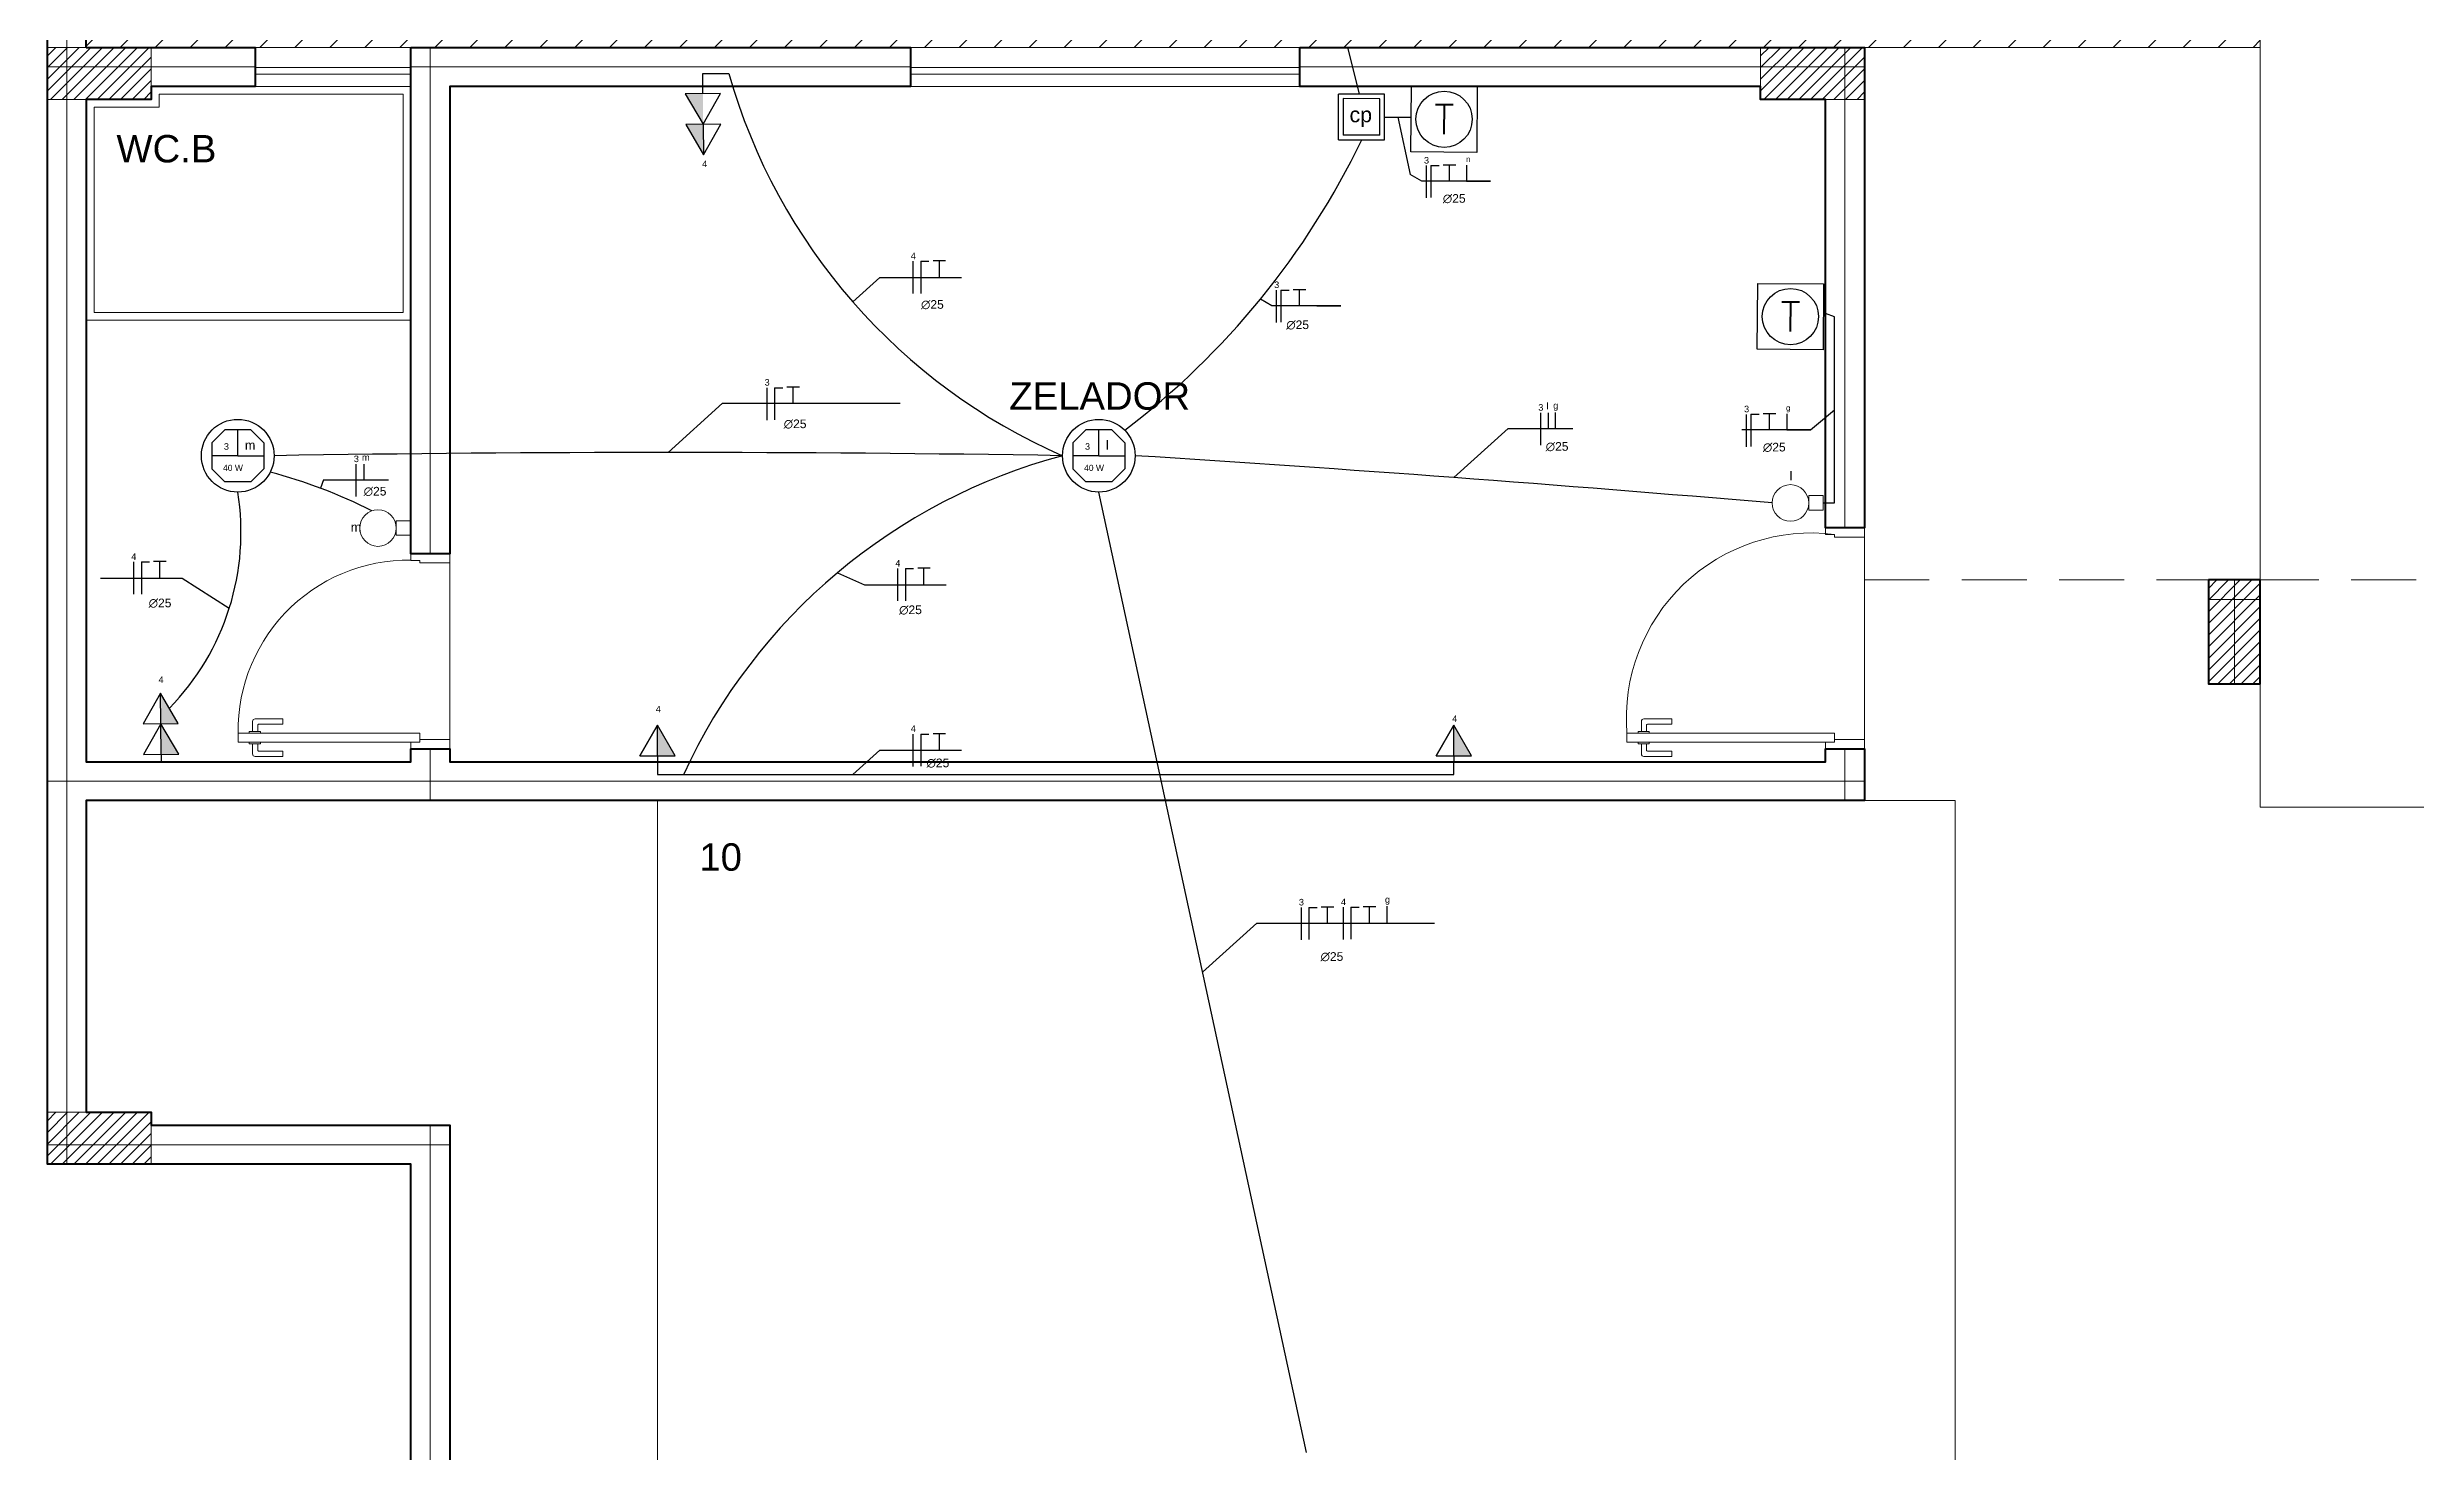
# Model space of a CAD drawing. Header units: millimetres. Extents: x 2991 to 3503, y 2795 to 2987.
# Drawn here: x 3018.28 to 3027.41, y 2825.09 to 2830.5 of the extents above; entities that cross this region are included whole.
import ezdxf
from ezdxf.enums import TextEntityAlignment as Align

# ---------------------------------------------------------------- set-up
doc = ezdxf.new("R2010")
doc.units = ezdxf.units.MM
doc.linetypes.add('HIDDEN', pattern=[0.375, 0.25, -0.125])
for name, color, linetype in [('CISM_59_ELET_CAIXA DE PASSAGEM_INSTALAR', 10, 'Continuous'), ('CISM_78_CX_ENT_PRINC', 10, 'Continuous'), ('ESCO_37_TOMADAS', 3, 'Continuous'), ('fia', 1, 'Continuous'), ('ILUMINAÇÃO', 3, 'Continuous'), ('Pranchas', 3, 'Continuous'), ('PTF', 1, 'Continuous'), ('PTO', 1, 'Continuous'), ('TET', 172, 'Continuous'), ('TEXTO', 7, 'Continuous')]:
    doc.layers.add(name, color=color, linetype=linetype)
for name, color, linetype, lineweight in [('Eixo', 1, 'Continuous', 9), ('ESQ_INTER', 250, 'Continuous', 9), ('ESQUADRIAS', 250, 'Continuous', 9), ('PILAR', 7, 'Continuous', 5), ('Plarga', 7, 'Continuous', 40)]:
    doc.layers.add(name, color=color, linetype=linetype, lineweight=lineweight)
doc.styles.add('arial', font='')
doc.styles.add('romans', font='romans')
doc.styles.add('ST', font='ROMANS.SHX', dxfattribs={"height": 0.15})
doc.styles.get("Standard").update_dxf_attribs({"font": ''})
doc.styles.get('arial').set_extended_font_data('Arial')
doc.styles.get('Standard').set_extended_font_data('Arial')

# ---------------------------------------------------------------- blocks, each defined once
blk = doc.blocks.new('INTERRUP SIMP 1 TC')
at = {"lineweight": 5}
for p, q in [((-5, 2.5), (-5, -2.5)), ((0, 2.5), (-5, 2.5)), ((0, 2.5), (0, -2.5)), ((0, -2.5), (-5, -2.5)), ((0, 0), (0, 0))]:
    blk.add_line(p, q, dxfattribs=at)
at = {"lineweight": 5, "ltscale": 0.5}
blk.add_circle((6.33, 0.04), 6.33, dxfattribs=at)
blk = doc.blocks.new('iv')
at = {"color": 3}
for p, q in [((-0.2, 0.1), (-0.1, 0.2)), ((-0.1, 0.2), (0.1, 0.2)), ((0.1, 0.2), (0.2, 0.1)), ((-0.2, 0.1), (-0.2, -0.1)), ((0.2, 0.1), (0.2, -0.1)), ((-0.1, -0.2), (-0.2, -0.1)), ((0.2, -0.1), (0.1, -0.2)), ((-0.1, -0.2), (0.1, -0.2))]:
    blk.add_line(p, q, dxfattribs=at)
at = {"color": 1}
blk.add_circle((0, 0), 0.28, dxfattribs=at)
at = {"color": 1, "style": 'ST', "flags": 4}
blk.add_attdef('N%%D', text='', height=0.15, dxfattribs=at).set_placement((0.003, -0.074), align=Align.CENTER)
blk = doc.blocks.new('TPIS')
at = {"color": 4}
for p, q in [((-0.2, -0.2), (-0.2, 0.2)), ((-0.2, 0.2), (0.2, 0.2)), ((0.2, 0.2), (0.2, -0.2)), ((0.2, -0.2), (-0.2, -0.2))]:
    blk.add_line(p, q, dxfattribs=at)
at = {"color": 3}
blk.add_circle((0, 0), 0.171, dxfattribs=at)
at = {"color": 3, "style": 'romans'}
blk.add_attdef('1', text='', height=0.18, dxfattribs=at).set_placement((0, 0), align=Align.MIDDLE)

msp = doc.modelspace()

# ---------------------------------------------------------------- hatches: boundary and pattern name
at = {"lineweight": 5}
h = msp.add_hatch(dxfattribs=at)
h.set_pattern_fill('LINE,_O', color=86, scale=0.03, angle=45)
h.set_pattern_definition([(45, (1104.33265, 1874.42088), (-0.067351921, 0.067351921), [])])
h.paths.add_polyline_path([(3025.2843, 2830.5043), (3026.8093, 2830.5043), (3026.8093, 2832.9793), (3018.4343, 2832.9793), (3018.4343, 2830.5043), (3021.6093, 2830.5043), (3023.1093, 2830.5043)])
h.paths.add_polyline_path([(3023.8247, 2831.7508), (3023.8263, 2831.7547), (3023.8257, 2831.7551)], flags=16)
h.paths.add_polyline_path([(3024.7415, 2832.2768), (3024.744, 2832.2827), (3024.7431, 2832.2833)], flags=16)
h.paths.add_polyline_path([(3025.1471, 2831.2722), (3025.1487, 2831.2762), (3025.1481, 2831.2766)], flags=16)
h.paths.add_polyline_path([(3021.0387, 2832.4547), (3021.0804, 2832.4216), (3021.0854, 2832.4238)], flags=16)
h.paths.add_polyline_path([(3020.3281, 2831.2411), (3020.3698, 2831.2081), (3020.3748, 2831.2102)], flags=16)
h.paths.add_polyline_path([(3019.9772, 2832.2382), (3019.9719, 2832.2417), (3019.9711, 2832.2409)], flags=16)
h.paths.add_polyline_path([(3021.9959, 2831.5361), (3022.5986, 2831.5361), (3022.5986, 2831.6972), (3021.9959, 2831.6972)], flags=24)
at = {"layer": 'PILAR'}
h = msp.add_hatch(dxfattribs=at)
h.set_pattern_fill('ANSI31,_O', color=256, scale=0.01)
h.set_pattern_definition([(45, (1154.721275, 1878.090086), (-0.0224506403, 0.0224506403), [])])
h.paths.add_polyline_path([(3018.6843, 2830.5043), (3018.6843, 2830.3043), (3018.2843, 2830.3043), (3018.2843, 2830.5043)])
h = msp.add_hatch(dxfattribs=at)
h.set_pattern_fill('ANSI31,_O', color=256, scale=0.01)
h.set_pattern_definition([(45, (1161.321275, 1878.090086), (-0.0224506403, 0.0224506403), [])])
h.paths.add_polyline_path([(3025.2843, 2830.5043), (3025.2843, 2830.3043), (3024.8843, 2830.3043), (3024.8843, 2830.5043)])
h = msp.add_hatch(dxfattribs=at)
h.set_pattern_fill('ANSI31,_O', color=256, scale=0.01, angle=-90)
h.set_pattern_definition([(225, (3979.023443, 4692.017254), (-0.0224506403, 0.0224506403), [])])
h.paths.add_polyline_path([(3026.6093, 2828.0543), (3026.8093, 2828.0543), (3026.8093, 2828.4543), (3026.6093, 2828.4543)])
h = msp.add_hatch(dxfattribs=at)
h.set_pattern_fill('ANSI31,_O', color=256, scale=0.01)
h.set_pattern_definition([(45, (1154.721275, 1873.990086), (-0.0224506403, 0.0224506403), [])])
h.paths.add_polyline_path([(3018.6843, 2826.4043), (3018.6843, 2826.2043), (3018.2843, 2826.2043), (3018.2843, 2826.4043)])

# ---------------------------------------------------------------- linework, layer by layer
at = {"color": 3}
for p, q in [((3020.8096, 2830.3258), (3020.8093, 2830.3543)), ((3020.8112, 2830.2077), (3020.8124, 2830.0901)), ((3018.7208, 2827.9008), (3018.7196, 2828.0184)), ((3018.7224, 2827.7828), (3018.7212, 2827.9004)), ((3020.5664, 2827.7769), (3020.6343, 2827.8945)), ((3020.6343, 2827.8945), (3020.5664, 2827.7769)), ((3020.6343, 2827.7769), (3020.6343, 2827.8945)), ((3023.6344, 2827.7769), (3023.7022, 2827.8945)), ((3023.7022, 2827.8945), (3023.6344, 2827.7769)), ((3023.7022, 2827.7769), (3023.7022, 2827.8945)), ((3018.7224, 2827.7828), (3018.7226, 2827.7543)), ((3020.6343, 2827.7769), (3020.6343, 2827.7543)), ((3023.7022, 2827.7769), (3023.7022, 2827.7543))]:
    msp.add_line(p, q, dxfattribs=at)
for p, q in [((3019.0177, 2828.9323), (3019.0177, 2829.0323)), ((3022.3349, 2828.9323), (3022.3349, 2829.0323)), ((3019.0177, 2828.9323), (3018.9177, 2828.9323)), ((3019.0177, 2828.9323), (3019.1177, 2828.9323)), ((3022.3349, 2828.9323), (3022.2349, 2828.9323)), ((3022.3349, 2828.9323), (3022.4349, 2828.9323))]:
    msp.add_line(p, q)
at = {"lineweight": 5}
for points in [[(3026.8093, 2827.5793), (3026.8093, 2832.9793)], [(3019.0843, 2830.5043), (3019.6843, 2830.5043)], [(3021.6093, 2830.5043), (3023.1093, 2830.5043)], [(3025.2843, 2830.5043), (3026.8093, 2830.5043)], [(3019.0843, 2830.3543), (3019.6843, 2830.3543)], [(3021.6093, 2830.3543), (3023.1093, 2830.3543)], [(3025.2843, 2827.8393), (3025.2843, 2828.6193)], [(3019.8343, 2828.5193), (3019.8343, 2827.8393)], [(3025.6343, 2822.3043), (3025.6343, 2827.6043), (3020.6343, 2827.6043), (3020.6343, 2822.4967)], [(3037.3593, 2827.5793), (3026.8093, 2827.5793)]]:
    msp.add_lwpolyline(points, dxfattribs=at)
at = {"linetype": 'HIDDEN', "lineweight": 5}
msp.add_lwpolyline([(3025.2843, 2828.4543), (3025.2843, 2828.4543), (3025.2843, 2828.4543), (3028.1343, 2828.4543), (3028.1343, 2830.5043), (3033.8843, 2830.5043), (3033.8843, 2822.1043), (3033.0843, 2822.1043), (3033.0843, 2819.5043), (3033.8843, 2819.5043), (3033.8843, 2813.8543), (3030.7843, 2813.8543), (3030.7843, 2813.4043), (3029.2843, 2813.4043), (3029.2843, 2813.8543), (3026.7843, 2813.8543)], dxfattribs=at)
at = {"lineweight": 5}
for points in [[(3018.4343, 2829.4543), (3019.6843, 2829.4543), (3019.6843, 2830.3543), (3018.6843, 2830.3543), (3018.6843, 2830.3043), (3018.4343, 2830.3043)], [(3018.4643, 2829.4843), (3019.6543, 2829.4843), (3019.6543, 2830.3243), (3018.7143, 2830.3243), (3018.7143, 2830.2743), (3018.4643, 2830.2743)]]:
    msp.add_lwpolyline(points, close=True, dxfattribs=at)
at = {"color": 3}
for points in [[(3020.7417, 2830.325), (3020.8108, 2830.2082), (3020.8774, 2830.3265)], [(3020.7433, 2830.207), (3020.8124, 2830.0901), (3020.879, 2830.2084)], [(3018.7886, 2827.9015), (3018.7196, 2828.0184), (3018.653, 2827.9001)], [(3018.7902, 2827.7835), (3018.7212, 2827.9004), (3018.6546, 2827.7821)], [(3020.7021, 2827.7769), (3020.6343, 2827.8945), (3020.5664, 2827.7769)], [(3023.7701, 2827.7769), (3023.7022, 2827.8945), (3023.6344, 2827.7769)]]:
    msp.add_lwpolyline(points, close=True, dxfattribs=at)
for points in [[(3020.8096, 2830.3258), (3020.7417, 2830.325), (3020.8108, 2830.2082)], [(3020.8112, 2830.2077), (3020.7433, 2830.207), (3020.8124, 2830.0901)], [(3018.7208, 2827.9008), (3018.7886, 2827.9015), (3018.7196, 2828.0184)], [(3018.7224, 2827.7828), (3018.7902, 2827.7835), (3018.7212, 2827.9004)], [(3020.6343, 2827.7769), (3020.7021, 2827.7769), (3020.6343, 2827.8945)], [(3023.7022, 2827.7769), (3023.7701, 2827.7769), (3023.7022, 2827.8945)]]:
    msp.add_solid(points, dxfattribs=at)
at = {"layer": 'CISM_59_ELET_CAIXA DE PASSAGEM_INSTALAR', "color": 10, "linetype": 'ByBlock', "ltscale": 10}
msp.add_line((3023.4349, 2830.3245), (3023.2586, 2830.3246), dxfattribs=at)
at = {"layer": 'CISM_78_CX_ENT_PRINC', "linetype": 'ByBlock', "ltscale": 0.05}
for p, q in [((3023.2584, 2830.1483), (3023.2586, 2830.3246)), ((3023.2762, 2830.307), (3023.2761, 2830.1659)), ((3023.4173, 2830.3069), (3023.2762, 2830.307)), ((3023.4172, 2830.1658), (3023.4173, 2830.3069)), ((3023.4348, 2830.1481), (3023.4349, 2830.3245)), ((3023.2584, 2830.1483), (3023.4348, 2830.1481)), ((3023.4172, 2830.1658), (3023.2761, 2830.1659))]:
    msp.add_line(p, q, dxfattribs=at)
at = {"layer": 'Eixo'}
for points in [[(3018.3593, 2826.2043), (3018.3593, 2832.9793)], [(3019.7593, 2828.5543), (3019.7593, 2830.5043)], [(3025.2093, 2828.6543), (3025.2093, 2830.5043)], [(3018.2843, 2830.4293), (3019.0843, 2830.4293)], [(3019.6843, 2830.4293), (3021.6093, 2830.4293)], [(3023.1093, 2830.4293), (3025.2843, 2830.4293)], [(3026.7093, 2828.0543), (3026.7093, 2828.4543)], [(3026.6093, 2828.3793), (3026.8093, 2828.3793)], [(3019.7593, 2827.6043), (3019.7593, 2827.8043)], [(3025.2093, 2827.6043), (3025.2093, 2827.8043)], [(3018.2843, 2827.6793), (3025.2843, 2827.6793)], [(3019.7593, 2823.4043), (3019.7593, 2826.3543)], [(3018.2843, 2826.2793), (3019.8343, 2826.2793)]]:
    msp.add_lwpolyline(points, dxfattribs=at)
at = {"layer": 'ESCO_37_TOMADAS'}
for p, q in [((3023.5958, 2830.0491), (3023.5958, 2829.9245)), ((3023.6138, 2830.0494), (3023.6138, 2829.9259)), ((3023.6138, 2830.0494), (3023.6454, 2830.0494)), ((3023.6842, 2830.0509), (3023.6842, 2829.9892)), ((3023.7518, 2830.0509), (3023.7518, 2829.9892)), ((3021.6186, 2829.6807), (3021.6186, 2829.5562)), ((3021.649, 2829.6807), (3021.649, 2829.5573)), ((3021.649, 2829.6807), (3021.6806, 2829.6807)), ((3021.7194, 2829.6822), (3021.7194, 2829.6205)), ((3023.0186, 2829.5697), (3023.0186, 2829.4451)), ((3023.0366, 2829.57), (3023.0366, 2829.4466)), ((3023.0366, 2829.57), (3023.0682, 2829.57)), ((3023.107, 2829.5715), (3023.107, 2829.5098)), ((3021.0555, 2829.1942), (3021.0555, 2829.0696)), ((3021.0859, 2829.1942), (3021.0859, 2829.0707)), ((3021.0859, 2829.1942), (3021.1175, 2829.1942)), ((3021.1563, 2829.1957), (3021.1563, 2829.134)), ((3024.0361, 2829.0976), (3024.0361, 2828.973)), ((3024.0665, 2829.0976), (3024.0665, 2829.0359)), ((3024.0926, 2829.0991), (3024.0926, 2829.0374)), ((3024.8288, 2829.0915), (3024.8288, 2828.9669)), ((3024.8468, 2829.0918), (3024.8468, 2828.9683)), ((3024.8468, 2829.0918), (3024.8784, 2829.0918)), ((3024.9172, 2829.0933), (3024.9172, 2829.0316)), ((3024.9848, 2829.0933), (3024.9848, 2829.0316)), ((3019.4731, 2828.8996), (3019.4731, 2828.775)), ((3019.5035, 2828.8996), (3019.5035, 2828.8379)), ((3018.6157, 2828.5231), (3018.6157, 2828.3986)), ((3018.6462, 2828.5231), (3018.6462, 2828.3997)), ((3018.6462, 2828.5231), (3018.6777, 2828.5231)), ((3018.7166, 2828.5246), (3018.7166, 2828.4629)), ((3021.5591, 2828.4975), (3021.5591, 2828.373)), ((3021.5895, 2828.4975), (3021.5895, 2828.3741)), ((3021.5895, 2828.4975), (3021.6211, 2828.4975)), ((3021.6599, 2828.4991), (3021.6599, 2828.4374)), ((3021.6186, 2827.8606), (3021.6186, 2827.7361)), ((3021.649, 2827.8606), (3021.649, 2827.7372)), ((3021.649, 2827.8606), (3021.6806, 2827.8606)), ((3021.7194, 2827.8621), (3021.7194, 2827.8004)), ((3023.1138, 2827.1928), (3023.1138, 2827.0682)), ((3023.1442, 2827.1928), (3023.1442, 2827.0693)), ((3023.1442, 2827.1928), (3023.1758, 2827.1928)), ((3023.2147, 2827.1943), (3023.2147, 2827.1326)), ((3023.2759, 2827.1938), (3023.2759, 2827.0693)), ((3023.3063, 2827.1938), (3023.3063, 2827.0704)), ((3023.3063, 2827.1938), (3023.3379, 2827.1938)), ((3023.3767, 2827.1953), (3023.3767, 2827.1336)), ((3023.4445, 2827.1975), (3023.4445, 2827.1357))]:
    msp.add_line(p, q, dxfattribs=at)
for points in [[(3023.7096, 2830.0509), (3023.6842, 2830.0509), (3023.6613, 2830.0509)], [(3021.7448, 2829.6822), (3021.7194, 2829.6822), (3021.6965, 2829.6822)], [(3023.1324, 2829.5715), (3023.107, 2829.5715), (3023.0841, 2829.5715)], [(3021.1817, 2829.1957), (3021.1563, 2829.1957), (3021.1334, 2829.1957)], [(3024.9426, 2829.0933), (3024.9172, 2829.0933), (3024.8943, 2829.0933)], [(3018.7419, 2828.5246), (3018.7166, 2828.5246), (3018.6936, 2828.5246)], [(3021.6852, 2828.4991), (3021.6599, 2828.4991), (3021.637, 2828.4991)], [(3021.7448, 2827.8621), (3021.7194, 2827.8621), (3021.6965, 2827.8621)], [(3023.24, 2827.1943), (3023.2147, 2827.1943), (3023.1917, 2827.1943)], [(3023.4021, 2827.1953), (3023.3767, 2827.1953), (3023.3538, 2827.1953)]]:
    msp.add_lwpolyline(points, dxfattribs=at)
at = {"layer": 'ESQ_INTER'}
for points in [[(3019.0843, 2830.4268), (3019.6843, 2830.4268)], [(3019.0843, 2830.4018), (3019.6843, 2830.4018)], [(3021.6093, 2830.4268), (3023.1093, 2830.4268)], [(3021.6093, 2830.4018), (3023.1093, 2830.4018)]]:
    msp.add_lwpolyline(points, dxfattribs=at)
at = {"layer": 'ESQUADRIAS'}
for points in [[(3025.2843, 2828.6543), (3025.1343, 2828.6543), (3025.1343, 2828.6293), (3025.1693, 2828.6293), (3025.1693, 2828.6193), (3025.2843, 2828.6193)], [(3019.8343, 2828.5543), (3019.6843, 2828.5543), (3019.6843, 2828.5293), (3019.7193, 2828.5293), (3019.7193, 2828.5193), (3019.8343, 2828.5193)], [(3019.7193, 2827.8643), (3019.7193, 2827.8293), (3019.0193, 2827.8293), (3019.0193, 2827.8643)], [(3019.1048, 2827.8706), (3019.1048, 2827.8643), (3019.0622, 2827.8643), (3019.0622, 2827.8706)], [(3019.1048, 2827.8229), (3019.1048, 2827.8293), (3019.0622, 2827.8293), (3019.0622, 2827.8229)], [(3019.8343, 2827.8043), (3019.6843, 2827.8043), (3019.6843, 2827.8293), (3019.7193, 2827.8293), (3019.7193, 2827.8393), (3019.8343, 2827.8393)], [(3025.1695, 2827.8643), (3025.1695, 2827.8293), (3024.3695, 2827.8293), (3024.3695, 2827.8643)], [(3024.455, 2827.8706), (3024.455, 2827.8643), (3024.4124, 2827.8643), (3024.4124, 2827.8706)], [(3024.455, 2827.8229), (3024.455, 2827.8293), (3024.4124, 2827.8293), (3024.4124, 2827.8229)], [(3025.2843, 2827.8043), (3025.1343, 2827.8043), (3025.1343, 2827.8293), (3025.1693, 2827.8293), (3025.1693, 2827.8393), (3025.2843, 2827.8393)]]:
    msp.add_lwpolyline(points, close=True, dxfattribs=at)
for points in [[(3019.0747, 2827.8706), (3019.0747, 2827.9093, -0.414214), (3019.0847, 2827.9193), (3019.1917, 2827.9193), (3019.1917, 2827.8993), (3019.0997, 2827.8993, 0.414214), (3019.0947, 2827.8943), (3019.0947, 2827.8706)], [(3024.4249, 2827.8706), (3024.4249, 2827.9093, -0.414214), (3024.4349, 2827.9193), (3024.5419, 2827.9193), (3024.5419, 2827.8993), (3024.4499, 2827.8993, 0.414214), (3024.4449, 2827.8943), (3024.4449, 2827.8706)], [(3019.0747, 2827.8229), (3019.0747, 2827.7843, 0.414214), (3019.0847, 2827.7743), (3019.1917, 2827.7743), (3019.1917, 2827.7943), (3019.0997, 2827.7943, -0.414214), (3019.0947, 2827.7993), (3019.0947, 2827.8229)], [(3024.4249, 2827.8229), (3024.4249, 2827.7843, 0.414214), (3024.4349, 2827.7743), (3024.5419, 2827.7743), (3024.5419, 2827.7943), (3024.4499, 2827.7943, -0.414214), (3024.4449, 2827.7993), (3024.4449, 2827.8229)]]:
    msp.add_lwpolyline(points, format="xyb", close=True, dxfattribs=at)
for centre, radius, start, end in [((3025.08, 2827.922), 0.7128, 82.80397, 184.64799), ((3019.6757, 2827.8742), 0.6565, 86.19336, 180.86904)]:
    msp.add_arc(centre, radius, start, end, dxfattribs=at)
at = {"layer": 'PILAR'}
for points in [[(3018.6843, 2830.5043), (3018.2843, 2830.5043), (3018.2843, 2830.3043), (3018.6843, 2830.3043)], [(3025.2843, 2830.5043), (3024.8843, 2830.5043), (3024.8843, 2830.3043), (3025.2843, 2830.3043)], [(3018.6843, 2826.4043), (3018.2843, 2826.4043), (3018.2843, 2826.2043), (3018.6843, 2826.2043)]]:
    msp.add_lwpolyline(points, close=True, dxfattribs=at)
at = {"layer": 'Plarga'}
for points in [[(3020.628, 2814.0043), (3024.8833, 2814.0043), (3023.1343, 2817.3662), (3023.1343, 2818.7043), (3022.4382, 2818.7043), (3019.993, 2823.4043), (3019.6843, 2823.4043), (3019.6843, 2826.2043), (3018.2843, 2826.2043), (3018.2843, 2832.9793)], [(3018.4343, 2830.5043), (3018.4343, 2832.9793)], [(3018.4343, 2830.5043), (3019.0843, 2830.5043), (3019.0843, 2830.3543), (3018.6843, 2830.3543), (3018.6843, 2830.3043), (3018.4343, 2830.3043), (3018.4343, 2827.7543), (3019.6843, 2827.7543), (3019.6843, 2827.8043), (3019.8343, 2827.8043), (3019.8343, 2827.7543), (3025.1343, 2827.7543), (3025.1343, 2827.8043), (3025.2843, 2827.8043), (3025.2843, 2827.6043), (3018.4343, 2827.6043), (3018.4343, 2826.4043), (3018.6843, 2826.4043), (3018.6843, 2826.3543), (3019.8343, 2826.3543), (3019.8343, 2823.6043)], [(3019.6843, 2830.5043), (3021.6093, 2830.5043), (3021.6093, 2830.3543), (3019.8343, 2830.3543), (3019.8343, 2828.5543), (3019.6843, 2828.5543), (3019.6843, 2830.5043)]]:
    msp.add_lwpolyline(points, dxfattribs=at)
for points in [[(3023.1093, 2830.5043), (3025.2843, 2830.5043), (3025.2843, 2828.6543), (3025.1343, 2828.6543), (3025.1343, 2830.3043), (3024.8843, 2830.3043), (3024.8843, 2830.3543), (3023.1093, 2830.3543)], [(3026.6093, 2828.4543), (3026.6093, 2828.0543), (3026.8093, 2828.0543), (3026.8093, 2828.4543)]]:
    msp.add_lwpolyline(points, close=True, dxfattribs=at)
at = {"layer": 'Pranchas'}
for p, q in [((3023.4866, 2830.2359), (3023.5345, 2830.0146)), ((3023.5788, 2829.9892), (3023.5345, 2830.0146)), ((3023.8438, 2829.9892), (3023.5788, 2829.9892)), ((3023.7518, 2829.9892), (3023.8438, 2829.9892)), ((3021.3871, 2829.5244), (3021.4916, 2829.619)), ((3021.4916, 2829.619), (3021.8064, 2829.619)), ((3023.0016, 2829.5098), (3022.9573, 2829.5352)), ((3023.2666, 2829.5098), (3023.0016, 2829.5098)), ((3023.1746, 2829.5098), (3023.2666, 2829.5098)), ((3020.6763, 2828.9447), (3020.8852, 2829.134)), ((3020.8852, 2829.134), (3021.5693, 2829.134)), ((3025.0768, 2829.0316), (3025.1685, 2829.1091)), ((3023.7022, 2828.8481), (3023.9112, 2829.0374)), ((3023.9112, 2829.0374), (3024.1611, 2829.0374)), ((3025.0768, 2829.0316), (3024.8118, 2829.0316)), ((3024.9848, 2829.0316), (3025.0768, 2829.0316)), ((3019.3482, 2828.8394), (3019.3362, 2828.8073)), ((3019.3482, 2828.8394), (3019.5981, 2828.8394)), ((3018.4887, 2828.4614), (3018.8036, 2828.4614)), ((3018.8036, 2828.4614), (3018.9851, 2828.3447)), ((3021.3276, 2828.4812), (3021.4321, 2828.4358)), ((3021.4321, 2828.4358), (3021.7469, 2828.4358)), ((3021.3871, 2827.7043), (3021.4916, 2827.7989)), ((3021.4916, 2827.7989), (3021.8064, 2827.7989)), ((3022.7346, 2826.9433), (3022.9435, 2827.1326)), ((3022.9435, 2827.1326), (3023.6276, 2827.1326))]:
    msp.add_line(p, q, dxfattribs=at)
at = {"layer": 'TET'}
for p, q in [((3023.2931, 2830.5046), (3023.3379, 2830.3246)), ((3020.8093, 2830.3543), (3020.8089, 2830.4043)), ((3020.8089, 2830.4043), (3020.9089, 2830.4043)), ((3023.4349, 2830.2363), (3023.5384, 2830.2354)), ((3025.1685, 2829.4676), (3025.1343, 2829.4793)), ((3025.1685, 2828.7507), (3025.1685, 2829.4676)), ((3023.1343, 2825.0943), (3022.3349, 2828.7923)), ((3025.1256, 2828.7507), (3025.1685, 2828.7507)), ((3020.6343, 2827.7543), (3020.6343, 2827.7043)), ((3023.7022, 2827.7043), (3023.7022, 2827.7543)), ((3020.6343, 2827.7043), (3020.7343, 2827.7043)), ((3020.7343, 2827.7043), (3023.7022, 2827.7043))]:
    msp.add_line(p, q, dxfattribs=at)
for centre, radius, start, end in [((3023.1133, 2831.0324), 2.2921, 195.90551, 246.37956), ((3020.5636, 2831.4896), 3.0902, 307.26813, 334.2725), ((3020.6763, 2735.4536), 93.4911, 89.069285, 90.930715), ((3022.7724, 2826.7629), 2.245, 104.90617, 155.20838), ((3015.5176, 2718.5558), 110.5956, 85.118579, 86.393276), ((3018.6468, 2826.9691), 1.9632, 63.12889, 75.37956), ((3018.0626, 2828.6368), 0.9676, 315.61204, 9.24915)]:
    msp.add_arc(centre, radius, start, end, dxfattribs=at)

# ---------------------------------------------------------------- block references
at = {"layer": 'fia', "linetype": 'Continuous', "xscale": 0.6333968708265254, "yscale": 0.6333968708265254, "zscale": 0.6333968708265254, "rotation": 359.5167939612527}
for p in [(3023.665, 2830.2276), (3024.9992, 2829.468)]:
    msp.add_blockref('TPIS', p, dxfattribs=at).add_auto_attribs({'1': 'T'})
at = {"layer": 'ILUMINAÇÃO', "lineweight": 5, "ltscale": 0.5, "xscale": 0.01115233265064476, "yscale": 0.01115233265064476, "zscale": 0.01115233265064476, "rotation": 180}
for p in [(3025.0698, 2828.7507), (3019.6285, 2828.6543)]:
    msp.add_blockref('INTERRUP SIMP 1 TC', p, dxfattribs=at)
at = {"layer": 'PTO', "xscale": 0.5, "yscale": 0.5, "zscale": 0.5, "rotation": 270}
for p in [(3019.0177, 2828.9323), (3022.3349, 2828.9323)]:
    msp.add_blockref('iv', p, dxfattribs=at)

# ---------------------------------------------------------------- texts
at = {"layer": 'ESCO_37_TOMADAS'}
for p in [(3018.9609, 2828.8737), (3022.2781, 2828.8737)]:
    msp.add_text('40 W', height=0.02349, dxfattribs=at).set_placement(p)
at = {"layer": 'ESCO_37_TOMADAS', "attachment_point": 1}
for s, width, gutter_width, insert, char_height in [('{\\fArial Unicode MS|b0|i0|c0|p34;4}', 0.000485, 0.1261, (3020.8067, 2830.0687), 0.025224), ('{\\fArial Unicode MS|b0|i0|c0|p34;3}', 0.000485, 0.1261, (3023.5874, 2830.0823), 0.025224), ('{\\fArial Unicode MS|b0|i0|c0|p34;n}', 0.007561, 0.1079, (3023.7493, 2830.0849), 0.021572), ('{\\fArial Unicode MS|b0|i0|c0|p34;4}', 0.000485, 0.1261, (3021.6103, 2829.714), 0.025224), ('{\\fArial Unicode MS|b0|i0|c0|p34;3}', 0.000485, 0.1261, (3023.0103, 2829.603), 0.025224), ('{\\fArial Unicode MS|b0|i0|c0|p34;3}', 0.000485, 0.1261, (3021.0472, 2829.2274), 0.025224), ('{\\fArial Unicode MS|b0|i0|c0|p34;3}', 0.000485, 0.1261, (3024.0278, 2829.1308), 0.025224), ('{\\fArial Unicode MS|b0|i0|c0|p34;l}', 0.000485, 0.1261, (3024.0592, 2829.1367), 0.025224), ('{\\fArial Unicode MS|b0|i0|c0|p34;g}', 0.000485, 0.1261, (3024.0853, 2829.1382), 0.025224), ('{\\fArial Unicode MS|b0|i0|c0|p34;3}', 0.000485, 0.1261, (3024.8205, 2829.1247), 0.025224), ('{\\fArial Unicode MS|b0|i0|c0|p34;g}', 0.007561, 0.1079, (3024.9824, 2829.1273), 0.021572), ('{\\fArial Unicode MS|b0|i0|c0|p34;l}', 0.012117, 0.1729, (3022.3624, 2828.9906), 0.034571), ('{\\fArial Unicode MS|b0|i0|c0|p34;3}', 0.000485, 0.1261, (3018.9642, 2828.9805), 0.025224), ('{\\fArial Unicode MS|b0|i0|c0|p34;m}', 0.012117, 0.1729, (3019.0452, 2828.9906), 0.034571), ('{\\fArial Unicode MS|b0|i0|c0|p34;3}', 0.000485, 0.1261, (3019.4648, 2828.9328), 0.025224), ('{\\fArial Unicode MS|b0|i0|c0|p34;m}', 0.000485, 0.1261, (3019.4962, 2828.9387), 0.025224), ('{\\fArial Unicode MS|b0|i0|c0|p34;3}', 0.000485, 0.1261, (3022.2815, 2828.9805), 0.025224), ('{\\fArial Unicode MS|b0|i0|c0|p34;l}', 0.012117, 0.1729, (3024.9961, 2828.8719), 0.034571), ('{\\fArial Unicode MS|b0|i0|c0|p34;m}', 0.012117, 0.1729, (3019.4531, 2828.6749), 0.034571), ('{\\fArial Unicode MS|b0|i0|c0|p34;4}', 0.000485, 0.1261, (3018.6074, 2828.5564), 0.025224), ('{\\fArial Unicode MS|b0|i0|c0|p34;4}', 0.000485, 0.1261, (3021.5508, 2828.5308), 0.025224), ('{\\fArial Unicode MS|b0|i0|c0|p34;4}', 0.000485, 0.1261, (3018.7123, 2828.0826), 0.025224), ('{\\fArial Unicode MS|b0|i0|c0|p34;4}', 0.000485, 0.1261, (3020.6277, 2827.9689), 0.025224), ('{\\fArial Unicode MS|b0|i0|c0|p34;4}', 0.000485, 0.1261, (3023.696, 2827.9325), 0.025224), ('{\\fArial Unicode MS|b0|i0|c0|p34;4}', 0.000485, 0.1261, (3021.6103, 2827.8939), 0.025224), ('{\\fArial Unicode MS|b0|i0|c0|p34;3}', 0.000485, 0.1261, (3023.1055, 2827.226), 0.025224), ('{\\fArial Unicode MS|b0|i0|c0|p34;4}', 0.000485, 0.1261, (3023.2676, 2827.2271), 0.025224), ('{\\fArial Unicode MS|b0|i0|c0|p34;g}', 0.000485, 0.1261, (3023.4371, 2827.2365), 0.025224)]:
    msp.add_mtext_dynamic_manual_height_columns(s, width=width, gutter_width=gutter_width, heights=[0], dxfattribs=dict(at, insert=insert, char_height=char_height))
at = {"layer": 'PTF', "insert": (3023.3007, 2830.2749), "char_height": 0.05877, "attachment_point": 1}
msp.add_mtext_dynamic_manual_height_columns('cp', width=0.004633, gutter_width=0.2939, heights=[0], dxfattribs=at)
at = {"layer": 'PTF', "char_height": 0.03326, "width": 0.088273, "attachment_point": 1}
for insert in [(3023.6602, 2829.9395), (3021.6499, 2829.5313), (3023.057, 2829.4531), (3021.121, 2829.0717), (3024.0565, 2828.9846), (3024.8932, 2828.9819), (3019.5028, 2828.8123), (3018.6745, 2828.3821), (3021.5655, 2828.3557), (3021.6711, 2827.7662), (3023.1891, 2827.0208)]:
    msp.add_mtext('∅25', dxfattribs=dict(at, insert=insert))
at = {"layer": 'TEXTO', "style": 'arial'}
for s, p in [('WC.B', (3018.5503, 2830.0615)), ('ZELADOR', (3021.9899, 2829.1094)), ('10', (3020.7959, 2827.3345))]:
    msp.add_text(s, height=0.10557, dxfattribs=at).set_placement(p)

doc.saveas('drawing.dxf')
